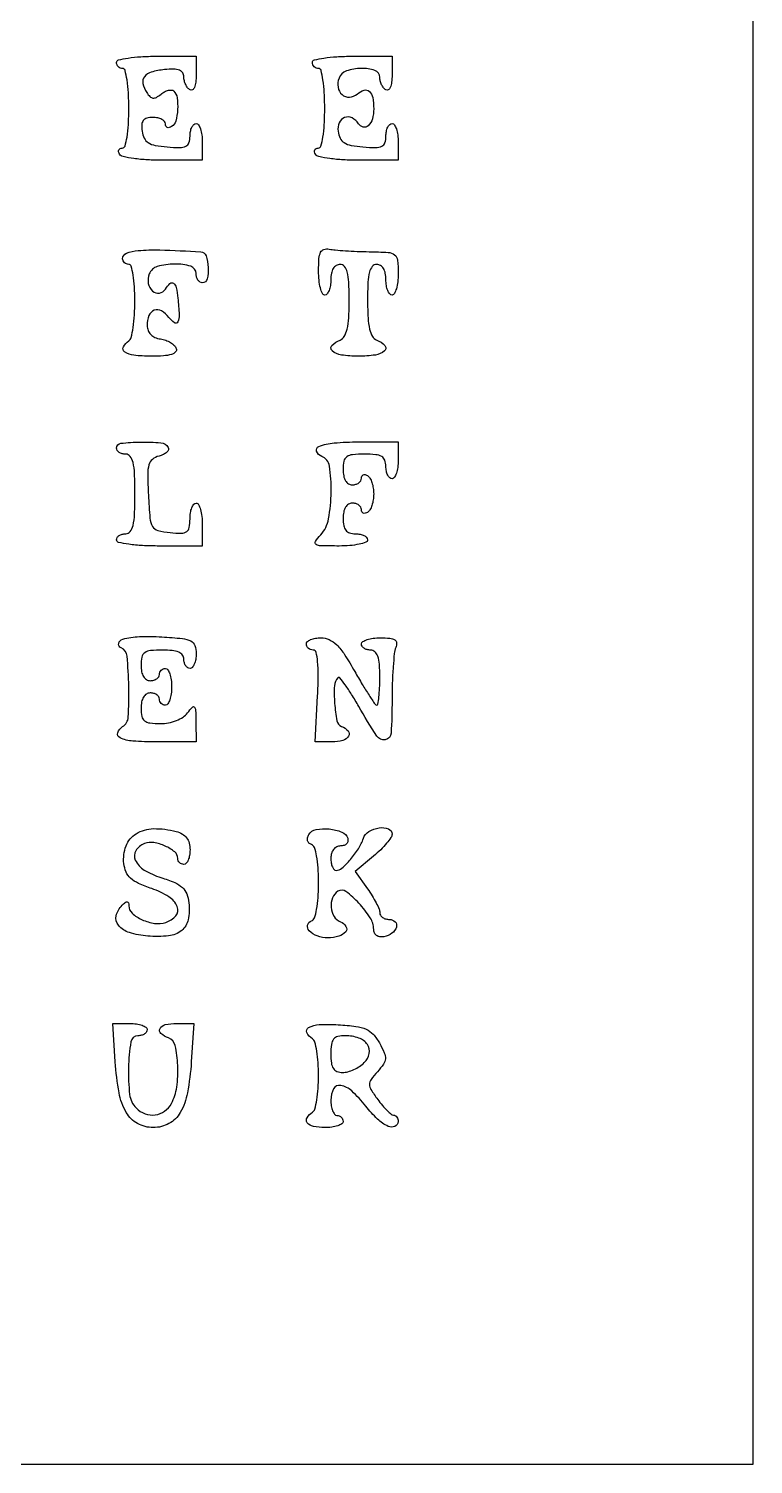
# Model space of a CAD drawing. Extents: x 0 to 450, y 0 to 450.
# Drawn here: x 331.7 to 450, y 0 to 234.5 of the extents above; entities that cross this region are included whole.
import ezdxf

# ---------------------------------------------------------------- set-up
doc = ezdxf.new("R2010")
doc.units = 0

msp = doc.modelspace()

# ---------------------------------------------------------------- linework, layer by layer
msp.add_lwpolyline([(0, 225), (0, 0), (225, 0), (450, 0), (450, 225), (450, 450), (225, 450), (0, 450)], close=True)
for points in [[(359, 226.940983, -0.027979), (358.933656, 225.756294, -0.069343), (358.718784, 224.916013, -0.145541), (358.391769, 224.509855, -0.297719), (358, 224.5, -0.091419), (357.617091, 224.846766, -0.05311), (357.29375, 225.378387, -0.050706), (357.074178, 226.001101, -0.059487), (357, 226.622375, 0.14585), (356.801104, 227.289725, 0.159432), (356.274771, 227.711257, 0.089198), (355.32713, 227.884827, 0.025422), (353.827012, 227.813358, 0.042997), (351.679809, 227.412907, 0.162473), (350.560769, 226.659664, 0.223908), (350.319121, 225.556598, 0.084907), (350.940041, 224.064302, 0.054168), (351.458982, 223.411876, 0.171623), (351.953861, 223.172393, 0.158066), (352.516593, 223.288088, 0.044133), (353.265794, 223.805626, -0.04797), (353.857064, 224.207414, -0.064093), (354.4607, 224.443613, -0.079962), (354.984656, 224.48846, -0.179697), (355.342009, 224.324657, -0.163395), (355.896547, 223.20952, -0.049088), (355.972315, 221.289746, -0.048802), (355.677744, 219.418957, -0.193233), (355, 218.5, -0.082592), (354.6179, 218.343488, -0.161196), (354.29375, 218.3746, -0.182303), (354.078288, 218.586039, -0.108972), (354, 218.940983, 0.187471), (353.842873, 219.345324, 0.089372), (353.392069, 219.688914, 0.069195), (352.722426, 219.921883, 0.049198), (351.930449, 220, 0.058734), (350.943554, 219.88367, 0.170392), (350.373967, 219.516803, 0.155275), (350.127586, 218.847977, 0.046519), (350.180449, 217.75, 0.078602), (350.530348, 216.610647, 0.139488), (351.181899, 215.885558, 0.09543), (352.308129, 215.447055, 0.024614), (354.25, 215.189635, 0.016734), (356.331717, 215.087317, 0.113553), (357.332643, 215.301169, 0.208839), (357.832192, 215.867976, 0.077819), (358, 216.939635, -0.046568), (358.073606, 217.728228, -0.066528), (358.29375, 218.394768, -0.086637), (358.618013, 218.844487, -0.195757), (359, 219, -0.254951), (359.384262, 218.790443, -0.06271), (359.70625, 218.11875, -0.048861), (359.927234, 217.149251, -0.031626), (360, 216), (360, 213), (353.559017, 213, -0.014475), (351.046572, 213.072748, -0.020711), (348.828525, 213.29375, -0.017258), (347.057756, 213.607273, -0.204655), (346.5, 214, -0.082592), (346.343488, 214.3821, -0.161196), (346.3746, 214.70625, -0.182303), (346.586039, 214.921712, -0.108972), (346.940983, 215, 0.334395), (347.383641, 215.333316, 0.029626), (347.709269, 216.784442, 0.027279), (347.93036, 218.84355, 0.013105), (348, 221.5, 0.013867), (347.929639, 224.036573, 0.024301), (347.711538, 226.125, 0.022017), (347.400526, 227.685898, 0.345347), (347, 228, -0.099038), (346.618362, 228.076342, -0.097945), (346.29375, 228.29375, -0.097945), (346.076342, 228.618362, -0.099038), (346, 229, -0.345347), (346.314102, 229.400526, -0.022017), (347.875, 229.711538, -0.024301), (349.963427, 229.929639, -0.013867), (352.5, 230), (359, 230)], [(391, 226.940983, -0.027979), (390.933656, 225.756294, -0.069343), (390.718784, 224.916013, -0.145541), (390.391769, 224.509855, -0.297719), (390, 224.5, -0.08825), (389.617164, 224.842344, -0.053305), (389.29375, 225.359775, -0.051278), (389.074167, 225.961978, -0.061875), (389, 226.559017, 0.31994), (388.207958, 227.670113, 0.088012), (385.962325, 228.024754, 0.078306), (383.540278, 227.595932, 0.221746), (382.335833, 226.432783, 0.130874), (382.175529, 224.928136, 0.175968), (382.830207, 223.73684, 0.197993), (384.025517, 223.328753, 0.159019), (385.299628, 223.833706, -0.097288), (386.433673, 224.451412, -0.265984), (387.293546, 224.263515, -0.168239), (387.841227, 223.266627, -0.04228), (388, 221.39235, -0.067133), (387.779898, 219.760437, -0.134262), (387.121158, 218.649071, -0.256535), (386.287158, 218.42133, -0.197913), (385.510081, 218.983688, 0.140591), (384.472903, 219.926683, 0.206188), (383.25839, 219.989703, 0.204224), (382.369797, 219.148946, 0.138685), (382.180449, 217.75, 0.078602), (382.530348, 216.610647, 0.139488), (383.181899, 215.885558, 0.09543), (384.308129, 215.447055, 0.024614), (386.25, 215.189635, 0.016734), (388.331717, 215.087317, 0.113553), (389.332643, 215.301169, 0.208839), (389.832192, 215.867976, 0.077819), (390, 216.939635, -0.046568), (390.073606, 217.728228, -0.066528), (390.29375, 218.394768, -0.086637), (390.618013, 218.844487, -0.195757), (391, 219, -0.254951), (391.384262, 218.790443, -0.06271), (391.70625, 218.11875, -0.048861), (391.927234, 217.149251, -0.031626), (392, 216), (392, 213), (385.559017, 213, -0.014475), (383.046572, 213.072748, -0.020711), (380.828525, 213.29375, -0.017258), (379.057756, 213.607273, -0.204655), (378.5, 214, -0.082592), (378.343488, 214.3821, -0.161196), (378.3746, 214.70625, -0.182303), (378.586039, 214.921712, -0.108972), (378.940983, 215, 0.334395), (379.383641, 215.333316, 0.029626), (379.709269, 216.784442, 0.027279), (379.93036, 218.84355, 0.013105), (380, 221.5, 0.013867), (379.929639, 224.036573, 0.024301), (379.711538, 226.125, 0.022017), (379.400526, 227.685898, 0.345347), (379, 228, -0.099038), (378.618362, 228.076342, -0.097945), (378.29375, 228.29375, -0.097945), (378.076342, 228.618362, -0.099038), (378, 229, -0.345347), (378.314102, 229.400526, -0.022017), (379.875, 229.711538, -0.024301), (381.963427, 229.929639, -0.013867), (384.5, 230), (391, 230)], [(359.75, 198.067897, -0.306559), (360.614927, 197.411478, -0.069458), (360.977794, 195.503958, -0.072907), (360.796226, 193.623699, -0.345033), (360, 193, -0.148195), (359.618646, 193.115568, -0.098894), (359.29375, 193.440625, -0.082425), (359.074694, 193.926543, -0.064853), (359, 194.5, 0.331318), (358.117279, 195.685906, 0.075097), (355.474466, 196.061415, 0.068485), (352.658608, 195.648713, 0.234698), (351.335833, 194.432783, 0.137593), (351.193423, 192.904902, 0.162315), (351.889576, 191.6377, 0.233685), (352.997278, 191.310173, 0.214602), (353.987268, 191.979399, -0.064779), (354.720146, 192.880232, -0.361693), (355.296212, 192.917358, -0.185321), (355.744077, 192.225596, -0.025508), (356.017374, 190.5, -0.013394), (356.235138, 187.759016, -0.123733), (356.007686, 186.599616, -0.468568), (355.453423, 186.455437, -0.075282), (354.534731, 187.350138, 0.099246), (353.337131, 188.410314, 0.225989), (352.162234, 188.50717, 0.214322), (351.301337, 187.647793, 0.091258), (351, 186.010534, 0.094385), (351.151333, 185.215997, 0.101483), (351.582796, 184.555569, 0.093398), (352.273304, 184.07954, 0.067909), (353.171672, 183.819551, -0.049283), (354.032905, 183.604604, -0.050767), (354.826341, 183.226681, -0.055997), (355.440417, 182.752213, -0.121324), (355.755005, 182.25, -0.275401), (355.631097, 181.694164, -0.131463), (354.984941, 181.295728, -0.057513), (353.686536, 181.064514, -0.015333), (351.583333, 181, -0.028058), (348.829057, 181.154682, -0.124883), (347.325422, 181.721828, -0.374542), (347.119772, 182.544721, -0.137196), (348, 183.5, 0.199798), (348.391852, 184.045623, 0.019282), (348.70625, 185.68165, 0.022144), (348.927181, 187.738245, 0.015685), (349, 190.059017, 0.015621), (348.928428, 192.349343, 0.026076), (348.707919, 194.264754, 0.024323), (348.39431, 195.698135, 0.338832), (348, 196, -0.091527), (347.618243, 196.070473, -0.095859), (347.29375, 196.272211, -0.099498), (347.076606, 196.57312, -0.107094), (347, 196.926676, -0.310647), (347.614517, 197.820318, -0.069296), (349.518588, 198.261408, -0.03061), (353.054176, 198.360675, -0.005283)], [(387.25, 198.076511, -0.010908), (390.35215, 197.958815, -0.147467), (391.405249, 197.571343, -0.209091), (391.88816, 196.714395, -0.025237), (392, 194.5, -0.027026), (391.927458, 193.158889, -0.042582), (391.70625, 192.028125, -0.052312), (391.385692, 191.232098, -0.277684), (391, 191, -0.226478), (390.617064, 191.182831, -0.074992), (390.29375, 191.734375, -0.057076), (390.073116, 192.542644, -0.038131), (390, 193.5, 0.04716), (389.90137, 194.543379, 0.088208), (389.6, 195.333333, 0.118484), (389.11998, 195.822179, 0.140575), (388.5, 196, 0.21981), (387.7785, 195.66671, 0.114515), (387.313635, 194.767831, 0.051451), (387.064883, 193.081263, 0.010906), (387, 190.106989, 0.013304), (387.075561, 187.267814, 0.04369), (387.338054, 185.412357, 0.073106), (387.797761, 184.240405, 0.172846), (388.5, 183.638374, -0.111006), (389.817105, 182.761232, -0.426222), (389.778694, 181.881527, -0.146668), (388.278085, 181.193152, -0.034722), (385.5, 181, -0.034722), (382.721915, 181.193152, -0.146668), (381.221306, 181.881527, -0.426222), (381.182895, 182.761232, -0.111006), (382.5, 183.638374, 0.172846), (383.202239, 184.240405, 0.073106), (383.661946, 185.412357, 0.04369), (383.924439, 187.267814, 0.013304), (384, 190.106989, 0.010906), (383.935117, 193.081263, 0.051451), (383.686365, 194.767831, 0.114515), (383.2215, 195.66671, 0.21981), (382.5, 196, 0.140575), (381.88002, 195.822179, 0.118484), (381.4, 195.333333, 0.088208), (381.09863, 194.543379, 0.04716), (381, 193.5, -0.038131), (380.926884, 192.542644, -0.057076), (380.70625, 191.734375, -0.074992), (380.382936, 191.182831, -0.226478), (380, 191, -0.292934), (379.613124, 191.247934, -0.045195), (379.29375, 192.149008, -0.038458), (379.072413, 193.412518, -0.02414), (379, 194.911516, -0.016245), (379.06685, 196.968549, -0.09783), (379.340438, 197.996932, -0.21199), (379.878616, 198.448348, -0.117865), (380.75, 198.488027, 0.025684), (381.720449, 198.353461, 0.005801), (383.38125, 198.228955, 0.005996), (385.303125, 198.130403, 0.005784)], [(354.429736, 166.11369, -0.222818), (354.473636, 165.733969, -0.122394), (354.217042, 165.330946, -0.080336), (353.678535, 164.962578, -0.045992), (352.936463, 164.693636, 0.106863), (351.862701, 164.149962, 0.156884), (351.288993, 163.270373, 0.070245), (351.087579, 161.686161, 0.009501), (351.197711, 158.329946, 0.008459), (351.458143, 154.546274, 0.110098), (351.87899, 153.209273, 0.200552), (352.758486, 152.539732, 0.039698), (354.75, 152.186642, 0.021507), (356.61443, 152.087522, 0.15514), (357.463594, 152.348079, 0.203265), (357.883521, 153.011683, 0.040803), (358, 154.436642, -0.037162), (358.073062, 155.418316, -0.055902), (358.29375, 156.247013, -0.073349), (358.616907, 156.813532, -0.230447), (359, 157, -0.277684), (359.385692, 156.767902, -0.052312), (359.70625, 155.971875, -0.042582), (359.927458, 154.841111, -0.027026), (360, 153.5), (360, 150), (353, 150, -0.01259), (350.243014, 150.069433, -0.022889), (348, 150.285714, -0.020168), (346.323933, 150.594567, -0.350432), (346, 151, -0.148195), (346.115568, 151.381354, -0.098894), (346.440625, 151.70625, -0.082425), (346.926543, 151.925306, -0.064853), (347.5, 152, 0.232029), (348.229748, 152.357915, 0.108427), (348.692308, 153.333333, 0.047315), (348.93736, 155.175614, 0.00942), (349, 158.5, 0.00942), (348.93736, 161.824386, 0.047315), (348.692308, 163.666667, 0.108427), (348.229748, 164.642085, 0.232029), (347.5, 165, -0.064853), (346.926543, 165.074694, -0.082425), (346.440625, 165.29375, -0.098894), (346.115568, 165.618646, -0.148195), (346, 166, -0.38131), (346.689863, 166.773069, -0.025041), (349.930982, 166.979346, -0.026048), (353.236629, 166.851692, -0.235869)], [(392, 164, -0.031626), (391.927234, 162.850749, -0.048861), (391.70625, 161.88125, -0.06271), (391.384262, 161.209557, -0.254951), (391, 161, -0.191087), (390.618118, 161.151477, -0.088204), (390.29375, 161.5875, -0.068025), (390.073693, 162.234582, -0.048028), (390, 163, 0.087745), (389.822713, 164.002462, 0.177212), (389.3125, 164.607143, 0.10769), (388.32428, 164.917816, 0.022514), (386.5, 165, 0.021436), (384.534425, 164.915691, 0.13443), (383.6, 164.571429, 0.189121), (383.138668, 163.86222, 0.050766), (383, 162.5, 0.04716), (383.09863, 161.456621, 0.088208), (383.4, 160.666667, 0.118484), (383.88002, 160.177821, 0.140575), (384.5, 160, 0.06887), (385.073318, 160.079345, 0.085131), (385.559375, 160.311086, 0.099915), (385.884374, 160.655173, 0.140337), (386, 161.059017, -0.108972), (386.078288, 161.413961, -0.182303), (386.29375, 161.6254, -0.161196), (386.6179, 161.656512, -0.082592), (387, 161.5, -0.128561), (387.384387, 161.096789, -0.04604), (387.70625, 160.363811, -0.041947), (387.926129, 159.457084, -0.038534), (388, 158.5, -0.038534), (387.926129, 157.542916, -0.041947), (387.70625, 156.636189, -0.04604), (387.384387, 155.903211, -0.128561), (387, 155.5, -0.082592), (386.6179, 155.343488, -0.161196), (386.29375, 155.3746, -0.182303), (386.078288, 155.586039, -0.108972), (386, 155.940983, 0.140337), (385.884374, 156.344827, 0.099915), (385.559375, 156.688914, 0.085131), (385.073318, 156.920655, 0.06887), (384.5, 157, 0.140575), (383.88002, 156.822179, 0.118484), (383.4, 156.333333, 0.088208), (383.09863, 155.543379, 0.04716), (383, 154.5, 0.044917), (383.106468, 153.317234, 0.124434), (383.45, 152.5625, 0.149477), (384.064742, 152.142566, 0.07578), (385, 152, -0.048028), (385.765418, 151.926307, -0.068025), (386.4125, 151.70625, -0.088204), (386.848523, 151.381882, -0.191087), (387, 151, -0.314474), (386.72854, 150.611074, -0.035129), (385.632597, 150.29375, -0.032676), (384.129223, 150.072256, -0.02024), (382.345012, 150, -0.005294), (379.364295, 150.031558, -0.132329), (378.584835, 150.259332, -0.428191), (378.482561, 150.729429, -0.035176), (379.345012, 151.828741, 0.139195), (380.6288, 154.426745, 0.042473), (381.059548, 158.833194, 0.040297), (380.771723, 163.059294, 0.270265), (379.505744, 164.63617, -0.217063), (378.680884, 165.475178, -0.407524), (379.039056, 166.26752, -0.073255), (381.523638, 166.838912, -0.019952), (385.559017, 167), (392, 167)], [(359, 132.40745, -0.039642), (358.926798, 131.485619, -0.058869), (358.70625, 130.707189, -0.077423), (358.382714, 130.177384, -0.22048), (358, 130, -0.148195), (357.618646, 130.115568, -0.098894), (357.29375, 130.440625, -0.082425), (357.074694, 130.926543, -0.064853), (357, 131.5, 0.164293), (356.773926, 132.169448, 0.129352), (356.166667, 132.642857, 0.075863), (355.104033, 132.918107, 0.025511), (353.5, 133, 0.021436), (351.534425, 132.915691, 0.13443), (350.6, 132.571429, 0.189121), (350.138668, 131.86222, 0.050766), (350, 130.5, 0.04716), (350.09863, 129.456621, 0.088208), (350.4, 128.666667, 0.118484), (350.88002, 128.177821, 0.140575), (351.5, 128, 0.064853), (352.073457, 128.074694, 0.082425), (352.559375, 128.29375, 0.098894), (352.884432, 128.618646, 0.148195), (353, 129, -0.099038), (353.076342, 129.381638, -0.097945), (353.29375, 129.70625, -0.097945), (353.618362, 129.923658, -0.099038), (354, 130, -0.254951), (354.384262, 129.790443, -0.06271), (354.70625, 129.11875, -0.048861), (354.927234, 128.149251, -0.031626), (355, 127, -0.031626), (354.927234, 125.850749, -0.048861), (354.70625, 124.88125, -0.06271), (354.384262, 124.209557, -0.254951), (354, 124, -0.099038), (353.618362, 124.076342, -0.097945), (353.29375, 124.29375, -0.097945), (353.076342, 124.618362, -0.099038), (353, 125, 0.148195), (352.884432, 125.381354, 0.098894), (352.559375, 125.70625, 0.082425), (352.073457, 125.925306, 0.064853), (351.5, 126, 0.140575), (350.88002, 125.822179, 0.118484), (350.4, 125.333333, 0.088208), (350.09863, 124.543379, 0.04716), (350, 123.5, 0.04846), (350.129838, 122.163521, 0.178011), (350.563976, 121.44906, 0.141861), (351.428314, 121.093161, 0.027197), (353.139757, 121, 0.046553), (354.477928, 121.124863, 0.046838), (355.767049, 121.495118, 0.050426), (356.860284, 122.05604, 0.086884), (357.607954, 122.75, -0.023014), (358.386579, 123.683235, -0.441685), (358.724375, 123.68243, -0.176534), (358.922003, 123.197666, -0.006964), (358.968197, 121.25), (359, 118), (352.5, 118, -0.017691), (348.64654, 118.136385, -0.089203), (346.567035, 118.664473, -0.383737), (346.204773, 119.494893, -0.175715), (347, 120.5, 0.245316), (347.913917, 122.038246, 0.018609), (348.002591, 127.034205, 0.017932), (347.726197, 132.02463, 0.280569), (346.75, 133.340536, -0.363438), (346.353835, 134.086605, -0.280817), (347.012715, 134.784595, -0.057366), (349.728667, 135.200841, -0.024648), (353.400762, 135.15745, -0.009464), (356.753068, 134.888592, -0.089633), (358.132979, 134.495159, -0.200318), (358.780023, 133.755725, -0.081041)], [(384.913091, 129.5, 0.006339), (386.138362, 127.391831, 0.009957), (387.24966, 125.615625, 0.004441), (388.22709, 124.149052, 0.248442), (388.508549, 124, 0.370173), (388.703875, 124.16757, 0.010973), (388.855636, 125.321875, 0.016949), (388.964633, 126.774663, 0.010248), (389, 128.5, 0.016668), (388.927513, 130.673807, 0.063857), (388.666667, 132, 0.12648), (388.196999, 132.727332, 0.188641), (387.5, 133, -0.064853), (386.926543, 133.074694, -0.082425), (386.440625, 133.29375, -0.098894), (386.115568, 133.618646, -0.148195), (386, 134, -0.260256), (386.214713, 134.384563, -0.060318), (386.912678, 134.70625, -0.047377), (387.916681, 134.92729, -0.030514), (389.106989, 135, -0.021216), (390.662783, 134.933954, -0.120396), (391.442822, 134.671564, -0.243274), (391.728281, 134.183684, -0.105014), (391.606989, 133.418213, 0.065651), (391.369627, 132.428111, 0.008395), (391.178303, 130.244371, 0.009706), (391.044441, 127.631598, 0.007945), (391, 124.834879, -0.014459), (390.843317, 119.417912, -0.344295), (389.900218, 118.344792, -0.305778), (388.505942, 118.945605, -0.012799), (385.559511, 123.807567, 0.009927), (384.398876, 125.747804, 0.017167), (383.347989, 127.306272, 0.011797), (382.455714, 128.477091, 0.446994), (382.160122, 128.493455, 0.187748), (381.582383, 127.179403, 0.029282), (381.627155, 124.290987, 0.027365), (381.995194, 121.448553, 0.261046), (382.75, 120.541748, -0.119615), (383.819274, 119.803885, -0.327916), (383.901314, 118.942362, -0.194285), (382.960925, 118.230119, -0.066203), (381.230567, 118), (378.461134, 118), (378.839867, 125.5, 0.009283), (378.946751, 128.850624, 0.027613), (378.850579, 131.145099, 0.037763), (378.59282, 132.623686, 0.343283), (378.1093, 133, -0.088939), (377.685767, 133.075938, -0.094985), (377.325857, 133.29375, -0.099918), (377.085074, 133.618503, -0.110148), (377, 134, -0.220287), (377.17721, 134.382707, -0.077499), (377.706334, 134.70625, -0.058927), (378.483827, 134.926795, -0.039692), (379.404542, 135, -0.109439), (380.741682, 134.703782, -0.087372), (381.954643, 133.855442, -0.053241), (383.247574, 132.25591, -0.014902)], [(355.75, 103.369714, -0.066118), (356.748869, 102.954586, -0.100128), (357.450741, 102.332117, -0.098819), (357.861356, 101.479236, -0.063007), (358, 100.383369, -0.040055), (357.926775, 99.470781, -0.059352), (357.70625, 98.700115, -0.07806), (357.382658, 98.17594, -0.218879), (357, 98, -0.095438), (356.618307, 98.073526, -0.097026), (356.29375, 98.283415, -0.098745), (356.076471, 98.596656, -0.102759), (356, 98.964816, 0.223826), (355.501286, 100.023068, 0.067573), (353.951058, 100.984361, 0.064658), (352.081419, 101.544299, 0.132838), (350.572442, 101.389425, 0.1626), (349.152757, 100.2206, 0.257878), (349.068528, 98.68708, 0.145073), (350.533706, 97.076061, 0.059611), (353.25, 95.844893, -0.022323), (355.501446, 95.020207, -0.085687), (356.755505, 94.222203, -0.11793), (357.455575, 93.195287, -0.062434), (357.822258, 91.689528, -0.078363), (357.706426, 88.949012, -0.175704), (356.639194, 87.194581, -0.143831), (354.510292, 86.317664, -0.047175), (351.084804, 86.280838, -0.053476), (348.092039, 86.85759, -0.146002), (346.315858, 88.039622, -0.236153), (345.951288, 89.597749, -0.138739), (346.90622, 91.30622, -0.025465), (347.433916, 91.782739, -0.189318), (347.75, 91.883764, -0.327753), (347.941399, 91.723108, -0.059837), (348, 91.235184, 0.213507), (348.5448, 90.017506, 0.076573), (350.175096, 88.957397, 0.070631), (352.226366, 88.361589, 0.11272), (354.037773, 88.511989, 0.140433), (355.683373, 89.605185, 0.281706), (355.917222, 91.090063, 0.157442), (354.540839, 92.706707, 0.055144), (351.75, 94.030834, -0.023115), (349.578909, 94.895598, -0.076873), (348.296773, 95.733257, -0.107615), (347.565636, 96.748276, -0.073731), (347.195709, 98.12428, -0.120065), (347.554112, 101.010417, -0.166051), (349.205478, 103.004616, -0.134589), (352.046564, 103.829262, -0.069301)], [(383.756214, 102.25, -0.126403), (383.787564, 101.774229, -0.142938), (383.580992, 101.367188, -0.123358), (383.157091, 101.094438, -0.081748), (382.583333, 101, 0.117497), (381.958845, 100.851195, 0.108755), (381.447917, 100.434211, 0.095897), (381.114402, 99.791126, 0.071929), (381, 99, 0.040344), (381.06189, 98.234217, 0.059688), (381.248222, 97.5875, 0.078499), (381.521694, 97.147829, 0.21777), (381.845012, 97, 0.185167), (382.818855, 97.373452, 0.033243), (384.199522, 98.791731, 0.035863), (385.493531, 100.55239, 0.055384), (386.316616, 102.25, -0.174918), (387.233359, 103.367261, -0.098317), (388.907574, 103.961994, -0.127298), (390.402329, 103.800067, -0.311983), (391, 102.93544, -0.151545), (390.826117, 102.374915, -0.023705), (390.117869, 101.44133, -0.024536), (389.146863, 100.389504, -0.019193), (387.997001, 99.344023), (384.994001, 96.817165), (386.997001, 94.004212, -0.016804), (387.763805, 92.846917, -0.019502), (388.411619, 91.695723, -0.018893), (388.880288, 90.689225, -0.099831), (389, 90.09563, 0.143058), (389.122039, 89.677821, 0.099603), (389.465104, 89.321841, 0.084195), (389.978113, 89.082, 0.067435), (390.583333, 89, -0.202368), (391.51163, 88.60824, -0.278346), (391.712462, 87.747252, -0.159812), (390.978863, 86.742651, -0.10831), (389.667134, 86.176676, -0.082835), (389.007924, 86.159355, -0.121235), (388.471377, 86.373856, -0.131507), (388.124312, 86.796367, -0.106945), (388, 87.370912, 0.143881), (387.438573, 89.281532, 0.045318), (385.588936, 91.654088, 0.044175), (383.476622, 93.5435, 0.307977), (382.163789, 93.601227, 0.162395), (381.275718, 92.536633, 0.113791), (381.045706, 90.979497, 0.115007), (381.520585, 89.491704, 0.168163), (382.563382, 88.614052, -0.160325), (383.471666, 87.872996, -0.31942), (383.427662, 86.991097, -0.159292), (382.306899, 86.246095, -0.067786), (380.5, 86, -0.085793), (378.788414, 86.295861, -0.115739), (377.472297, 87.144632, -0.247229), (377.202137, 88.074269, -0.26793), (377.822949, 88.774316, 0.233132), (378.318895, 89.264773, 0.036522), (378.68274, 90.633219, 0.0311), (378.923564, 92.554771, 0.015626), (379, 95, 0.015626), (378.923564, 97.445229, 0.0311), (378.68274, 99.366781, 0.036522), (378.318895, 100.735227, 0.233132), (377.822949, 101.225684, -0.119124), (377.426765, 101.473453, -0.133903), (377.208415, 101.865133, -0.11852), (377.205294, 102.352634, -0.081187), (377.417385, 102.866327, -0.210479), (378.600893, 103.680045, -0.071206), (380.737135, 103.776767, -0.071682), (382.79945, 103.271985, -0.221091)], [(351, 71, -0.148195), (350.884432, 70.618646, -0.098894), (350.559375, 70.29375, -0.082425), (350.073457, 70.074694, -0.064853), (349.5, 70, 0.369911), (348.333475, 69.000167, 0.032054), (347.955505, 64.788496, 0.03422), (348.14457, 60.393844, 0.17011), (349.2, 58.2, 0.10819), (350.661365, 57.263608, 0.120833), (352.320601, 57.073945, 0.123406), (353.853155, 57.67235, 0.115908), (354.964816, 58.934259, 0.089064), (355.83176, 61.606274, 0.044899), (355.996433, 65.157282, 0.04301), (355.576453, 68.385643, 0.25243), (354.5, 69.638374, -0.084025), (353.245036, 70.380544, -0.358458), (353.099745, 71.175823, -0.218508), (353.96748, 71.812315, -0.050696), (355.81381, 72), (358.62762, 72), (358.212481, 65.75, -0.028169), (357.58869, 60.689515, -0.086475), (356.404012, 57.45906, -0.13687), (354.56466, 55.658532, -0.126337), (352, 55, -0.126337), (349.43534, 55.658532, -0.13687), (347.595988, 57.45906, -0.086475), (346.41131, 60.689515, -0.028169), (345.787519, 65.75), (345.37238, 72), (348.18619, 72, -0.03377), (349.263988, 71.927122, -0.051656), (350.173443, 71.70625, -0.067084), (350.799876, 71.383749, -0.245086)], [(388.934014, 68.818338, -0.023314), (389.736417, 67.212048, -0.12144), (389.907454, 66.244479, -0.135983), (389.599164, 65.364688, -0.032065), (388.620914, 64.133609, 0.025147), (387.568261, 62.845851, 0.161971), (387.312353, 62.057396, 0.139456), (387.559573, 61.211802, 0.017012), (388.654081, 59.596695, 0.017385), (389.415799, 58.624037, 0.023054), (390.178074, 57.797936, 0.02139), (390.855514, 57.183476, 0.164469), (391.25, 57.031425, -0.130102), (391.536116, 56.942723, -0.095969), (391.779688, 56.715481, -0.084606), (391.943641, 56.384483, -0.072903), (392, 56, -0.297807), (391.469229, 55.187902, -0.216886), (390.359688, 55.203587, -0.080914), (388.631112, 56.393206, -0.033286), (386.707368, 58.500029, 0.035327), (384.417142, 60.987765, 0.146699), (382.613079, 61.892323, 0.323678), (381.45998, 61.331575, 0.12365), (381, 59.5, 0.038131), (381.073116, 58.542644, 0.057076), (381.29375, 57.734375, 0.074992), (381.617064, 57.182831, 0.226478), (382, 57, -0.099038), (382.381638, 56.923658, -0.097945), (382.70625, 56.70625, -0.097945), (382.923658, 56.381638, -0.099038), (383, 56, -0.254951), (382.790443, 55.615738, -0.06271), (382.11875, 55.29375, -0.048861), (381.149251, 55.072766, -0.031626), (380, 55, -0.049727), (378.155759, 55.183872, -0.176115), (377.156162, 55.79316, -0.320053), (377.110447, 56.619906, -0.113726), (378, 57.5, 0.193442), (378.390806, 58.030344, 0.02194), (378.70625, 59.517439, 0.023992), (378.927088, 61.393511, 0.017301), (379, 63.5, 0.017301), (378.927088, 65.606489, 0.023992), (378.70625, 67.482561, 0.02194), (378.390806, 68.969656, 0.193442), (378, 69.5, -0.143653), (377.093284, 70.509382, -0.398718), (377.360217, 71.33618, -0.114312), (379.105736, 71.823162, -0.025582), (382.217182, 71.80226, -0.016952), (385.110037, 71.536029, -0.073227), (386.768379, 71.073738, -0.105095), (387.911812, 70.24445, -0.056058)], [(381, 67, 0.030938), (381.091689, 65.519623, 0.112375), (381.410714, 64.638889, 0.163165), (382.001422, 64.165122, 0.088353), (382.928571, 64, 0.067697), (383.783972, 64.116349, 0.039045), (384.762372, 64.471747, 0.038252), (385.706617, 64.991203, 0.051543), (386.463089, 65.605946, 0.144119), (387.282045, 67.108137, 0.209243), (386.986684, 68.567667, 0.158022), (385.57134, 69.632802, 0.083112), (383.377555, 70, 0.053819), (382.1403, 69.866437, 0.173089), (381.44813, 69.43455, 0.138311), (381.095853, 68.590256, 0.03011)]]:
    msp.add_lwpolyline(points, format="xyb", close=True)

doc.saveas('drawing.dxf')
